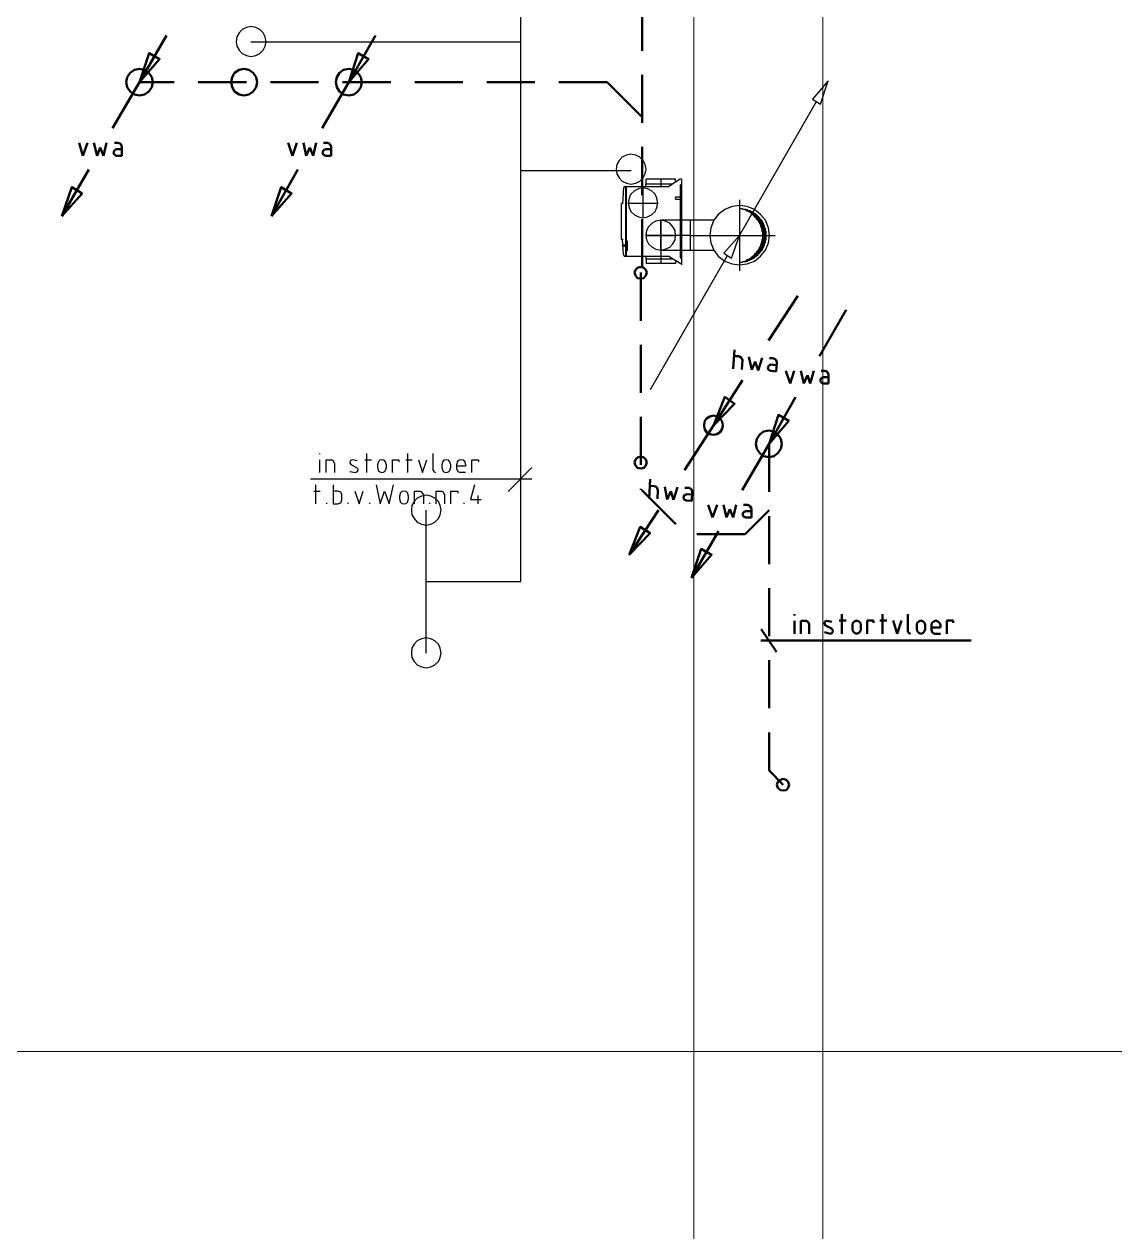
# Model space of a CAD drawing. Header units: metres. Extents: x -4.5 to 35.1, y -3.6 to 25.4.
# Drawn here: x 10.28 to 14.81, y 4.14 to 9.16 of the extents above; entities that cross this region are included whole.
import ezdxf

# ---------------------------------------------------------------- set-up
doc = ezdxf.new("R2010")
doc.units = ezdxf.units.M
doc.linetypes.add('VERDECKT2_S2', pattern=[0.27, 0.2, -0.07])
doc.layers.add('New_A Stramien', color=7, linetype='Continuous', lineweight=13)
doc.layers.add('Standard', color=7, linetype='Continuous', lineweight=25)

msp = doc.modelspace()

# ---------------------------------------------------------------- linework, layer by layer
at = {"layer": 'New_A Stramien', "color": 252, "linetype": 'Continuous', "lineweight": 13}
msp.add_line((13.6, -1.8), (13.6, 23.46), dxfattribs=at)
msp.add_line((13.6, -1.8), (13.6, 23.46), dxfattribs=at)
at = {"layer": 'Standard', "color": 252, "linetype": 'Continuous', "lineweight": 13}
for p, q in [((13.0633, -3.2638), (13.0633, 25.0491)), ((13.0633, -3.2638), (13.0633, 25.0491)), ((-4.1221, 4.8908), (26.8317, 4.8908)), ((-4.1221, 4.8908), (26.8317, 4.8908))]:
    msp.add_line(p, q, dxfattribs=at)
at = {"layer": 'Standard', "color": 202, "linetype": 'Continuous', "lineweight": 25}
for p, q in [((12.3446, 6.8467), (12.3446, 11.112)), ((11.2031, 9.1509), (11.1848, 9.1428)), ((11.2031, 9.1509), (11.1848, 9.1428)), ((11.2215, 9.155), (11.2031, 9.1509)), ((11.2215, 9.155), (11.2031, 9.1509)), ((11.2419, 9.1509), (11.2215, 9.155)), ((11.2419, 9.1509), (11.2215, 9.155)), ((11.2582, 9.1428), (11.2419, 9.1509)), ((11.2582, 9.1428), (11.2419, 9.1509)), ((11.1623, 9.1122), (11.1603, 9.0918)), ((11.1623, 9.1122), (11.1603, 9.0918)), ((11.1725, 9.1285), (11.1623, 9.1122)), ((11.1725, 9.1285), (11.1623, 9.1122)), ((11.1848, 9.1428), (11.1725, 9.1285)), ((11.1848, 9.1428), (11.1725, 9.1285)), ((11.2725, 9.1285), (11.2582, 9.1428)), ((11.2725, 9.1285), (11.2582, 9.1428)), ((11.2807, 9.1122), (11.2725, 9.1285)), ((11.2807, 9.1122), (11.2725, 9.1285)), ((11.2848, 9.0918), (11.2807, 9.1122)), ((11.2848, 9.0918), (11.2807, 9.1122)), ((11.1603, 9.0918), (11.1623, 9.0734)), ((11.1603, 9.0918), (11.1623, 9.0734)), ((11.1623, 9.0734), (11.1725, 9.0571)), ((11.1623, 9.0734), (11.1725, 9.0571)), ((11.1725, 9.0571), (11.1848, 9.0428)), ((11.1725, 9.0571), (11.1848, 9.0428)), ((11.2215, 9.0918), (12.3446, 9.0918)), ((11.2582, 9.0428), (11.2725, 9.0571)), ((11.2582, 9.0428), (11.2725, 9.0571)), ((11.2725, 9.0571), (11.2807, 9.0734)), ((11.2725, 9.0571), (11.2807, 9.0734)), ((11.2807, 9.0734), (11.2848, 9.0918)), ((11.2807, 9.0734), (11.2848, 9.0918)), ((11.1848, 9.0428), (11.2031, 9.0346)), ((11.1848, 9.0428), (11.2031, 9.0346)), ((11.2031, 9.0346), (11.2215, 9.0305)), ((11.2031, 9.0346), (11.2215, 9.0305)), ((11.2215, 9.0305), (11.2419, 9.0346)), ((11.2215, 9.0305), (11.2419, 9.0346)), ((11.2419, 9.0346), (11.2582, 9.0428)), ((11.2419, 9.0346), (11.2582, 9.0428)), ((13.6225, 8.9285), (13.5572, 8.853)), ((13.5898, 8.8326), (13.6225, 8.9285)), ((13.2531, 8.2857), (13.5735, 8.8428)), ((13.5572, 8.853), (13.5898, 8.8326)), ((12.753, 8.5974), (12.7428, 8.581)), ((12.753, 8.5974), (12.7428, 8.581)), ((12.7653, 8.6117), (12.753, 8.5974)), ((12.7653, 8.6117), (12.753, 8.5974)), ((12.7837, 8.6198), (12.7653, 8.6117)), ((12.7837, 8.6198), (12.7653, 8.6117)), ((12.802, 8.6239), (12.7837, 8.6198)), ((12.802, 8.6239), (12.7837, 8.6198)), ((12.8224, 8.6198), (12.802, 8.6239)), ((12.8224, 8.6198), (12.802, 8.6239)), ((12.8388, 8.6117), (12.8224, 8.6198)), ((12.8388, 8.6117), (12.8224, 8.6198)), ((12.853, 8.5974), (12.8388, 8.6117)), ((12.853, 8.5974), (12.8388, 8.6117)), ((12.8612, 8.581), (12.853, 8.5974)), ((12.8612, 8.581), (12.853, 8.5974)), ((12.8025, 8.5554), (12.3446, 8.5554)), ((12.7428, 8.581), (12.7408, 8.5606)), ((12.7428, 8.581), (12.7408, 8.5606)), ((12.7408, 8.5606), (12.7428, 8.5423)), ((12.7408, 8.5606), (12.7428, 8.5423)), ((12.7428, 8.5423), (12.753, 8.5259)), ((12.7428, 8.5423), (12.753, 8.5259)), ((12.853, 8.5259), (12.8612, 8.5423)), ((12.853, 8.5259), (12.8612, 8.5423)), ((12.8653, 8.5606), (12.8612, 8.581)), ((12.8653, 8.5606), (12.8612, 8.581)), ((12.8612, 8.5423), (12.8653, 8.5606)), ((12.8612, 8.5423), (12.8653, 8.5606)), ((12.753, 8.5259), (12.7653, 8.5117)), ((12.753, 8.5259), (12.7653, 8.5117)), ((12.7653, 8.5117), (12.7837, 8.5035)), ((12.7653, 8.5117), (12.7837, 8.5035)), ((12.7837, 8.5035), (12.802, 8.4994)), ((12.7837, 8.5035), (12.802, 8.4994)), ((12.802, 8.4994), (12.8224, 8.5035)), ((12.802, 8.4994), (12.8224, 8.5035)), ((12.8224, 8.5035), (12.8388, 8.5117)), ((12.8224, 8.5035), (12.8388, 8.5117)), ((12.8388, 8.5117), (12.853, 8.5259)), ((12.8388, 8.5117), (12.853, 8.5259)), ((12.9755, 8.5), (12.8633, 8.5)), ((12.8633, 8.4898), (12.8633, 8.5)), ((12.9877, 8.5204), (12.8653, 8.5204)), ((12.8653, 8.5), (12.8653, 8.5204)), ((12.9265, 8.5204), (12.9265, 8.4898)), ((13.0061, 8.5204), (12.9592, 8.4898)), ((12.9877, 8.5081), (12.9877, 8.5204)), ((13.0082, 8.5204), (13.0061, 8.5204)), ((13.0122, 8.5204), (13.0082, 8.5204)), ((13.0102, 8.4979), (13.0082, 8.4959)), ((13.0082, 8.1939), (13.0082, 8.4959)), ((13.0122, 8.4979), (13.0102, 8.4979)), ((13.0122, 8.5204), (13.0122, 8.1694)), ((12.7714, 8.4836), (12.7673, 8.4183)), ((12.7735, 8.4877), (12.7714, 8.4836)), ((12.7796, 8.4898), (12.7735, 8.4877)), ((12.7796, 8.4898), (12.7775, 8.4898)), ((12.7796, 8.4898), (12.7796, 8.1979)), ((12.7796, 8.4877), (12.7816, 8.4877)), ((12.7816, 8.4898), (12.7816, 8.2632)), ((12.7837, 8.4898), (12.7816, 8.4898)), ((12.7837, 8.4898), (12.9592, 8.4898)), ((12.7939, 8.4408), (12.7898, 8.4204)), ((12.802, 8.4571), (12.7939, 8.4408)), ((12.8163, 8.4714), (12.802, 8.4571)), ((12.8327, 8.4796), (12.8163, 8.4714)), ((12.851, 8.4836), (12.8327, 8.4796)), ((12.851, 8.4898), (12.851, 8.3592)), ((12.8714, 8.4796), (12.851, 8.4836)), ((12.8877, 8.4714), (12.8714, 8.4796)), ((12.902, 8.4571), (12.8877, 8.4714)), ((12.9102, 8.4408), (12.902, 8.4571)), ((12.9143, 8.4204), (12.9102, 8.4408)), ((12.9898, 8.4469), (12.9877, 8.4449)), ((12.9877, 8.4449), (12.9877, 8.4428)), ((12.9877, 8.4388), (12.9877, 8.4428)), ((12.9898, 8.4469), (13.0082, 8.4469)), ((13.0122, 8.4775), (13.0122, 8.353)), ((12.7633, 8.2694), (12.7633, 8.4183)), ((12.7694, 8.4183), (12.7633, 8.4183)), ((12.7816, 8.4204), (12.7816, 8.4224)), ((12.7898, 8.4204), (12.7939, 8.402)), ((12.7898, 8.4204), (12.9143, 8.4204)), ((12.7939, 8.402), (12.802, 8.3857)), ((12.902, 8.3857), (12.9102, 8.402)), ((12.9102, 8.402), (12.9143, 8.4204)), ((12.9877, 8.4388), (12.9877, 8.4367)), ((12.9877, 8.4367), (12.9898, 8.4367)), ((12.9898, 8.4367), (13.0082, 8.4367)), ((13.1918, 8.3938), (13.1653, 8.3734)), ((13.2225, 8.4061), (13.1918, 8.3938)), ((13.2531, 8.4102), (13.2225, 8.4061)), ((13.2531, 8.4347), (13.2531, 8.1387)), ((13.2857, 8.4061), (13.2531, 8.4102)), ((13.2571, 8.3979), (13.2653, 8.3979)), ((13.2653, 8.3959), (13.2796, 8.3959)), ((13.2735, 8.3938), (13.2878, 8.3938)), ((13.3163, 8.3938), (13.2857, 8.4061)), ((13.3408, 8.3734), (13.3163, 8.3938)), ((12.802, 8.3857), (12.8163, 8.3714)), ((12.8163, 8.3714), (12.8327, 8.3632)), ((12.8327, 8.3632), (12.851, 8.3592)), ((12.851, 8.3592), (12.8714, 8.3632)), ((12.8714, 8.3632), (12.8877, 8.3714)), ((12.8877, 8.3714), (12.902, 8.3857)), ((12.9061, 8.3449), (12.8898, 8.3367)), ((12.9061, 8.3449), (12.8898, 8.3367)), ((12.9265, 8.349), (12.9061, 8.3449)), ((12.9265, 8.349), (12.9061, 8.3449)), ((12.9449, 8.3449), (12.9265, 8.349)), ((12.9265, 8.349), (12.9265, 8.1694)), ((12.9265, 8.2244), (12.9265, 8.349)), ((13.049, 8.349), (12.9265, 8.349)), ((12.9633, 8.3367), (12.9449, 8.3449)), ((13.049, 8.2244), (13.049, 8.349)), ((13.1469, 8.349), (13.049, 8.349)), ((13.1469, 8.349), (13.1347, 8.3183)), ((13.1653, 8.3734), (13.1469, 8.349)), ((13.2796, 8.3898), (13.2959, 8.3898)), ((13.2837, 8.3877), (13.3, 8.3877)), ((13.2898, 8.3857), (13.3061, 8.3857)), ((13.2939, 8.3836), (13.3102, 8.3836)), ((13.298, 8.3816), (13.3143, 8.3816)), ((13.3, 8.3775), (13.3184, 8.3775)), ((13.3041, 8.3755), (13.3224, 8.3755)), ((13.3061, 8.3734), (13.3245, 8.3734)), ((13.3102, 8.3714), (13.3265, 8.3714)), ((13.3122, 8.3673), (13.3306, 8.3673)), ((13.3143, 8.3653), (13.3327, 8.3653)), ((13.3163, 8.3632), (13.3347, 8.3632)), ((13.3184, 8.3612), (13.3367, 8.3612)), ((13.3204, 8.3592), (13.3388, 8.3592)), ((13.3224, 8.3551), (13.3408, 8.3551)), ((13.3245, 8.353), (13.3429, 8.353)), ((13.3265, 8.351), (13.3449, 8.351)), ((13.3286, 8.349), (13.347, 8.349)), ((13.3306, 8.3469), (13.349, 8.3469)), ((13.3327, 8.3428), (13.351, 8.3428)), ((13.3327, 8.3408), (13.351, 8.3408)), ((13.3612, 8.349), (13.3408, 8.3734)), ((13.3735, 8.3183), (13.3612, 8.349)), ((12.8673, 8.3061), (12.8633, 8.2857)), ((12.8673, 8.3061), (12.8633, 8.2857)), ((12.8755, 8.3224), (12.8673, 8.3061)), ((12.8755, 8.3224), (12.8673, 8.3061)), ((12.8898, 8.3367), (12.8755, 8.3224)), ((12.8898, 8.3367), (12.8755, 8.3224)), ((12.9755, 8.3224), (12.9633, 8.3367)), ((12.9857, 8.3061), (12.9755, 8.3224)), ((12.9877, 8.2857), (12.9857, 8.3061)), ((13.0122, 8.2898), (13.0122, 8.1632)), ((13.1347, 8.3183), (13.1306, 8.2857)), ((13.3347, 8.3388), (13.3531, 8.3388)), ((13.3347, 8.3367), (13.3551, 8.3367)), ((13.3367, 8.3347), (13.3551, 8.3347)), ((13.3388, 8.3306), (13.3572, 8.3306)), ((13.3388, 8.3285), (13.3572, 8.3285)), ((13.3408, 8.3265), (13.3592, 8.3265)), ((13.3408, 8.3244), (13.3592, 8.3244)), ((13.3408, 8.3204), (13.3592, 8.3204)), ((13.3429, 8.3183), (13.3612, 8.3183)), ((13.3429, 8.3163), (13.3612, 8.3163)), ((13.3429, 8.3142), (13.3633, 8.3142)), ((13.3449, 8.3122), (13.3633, 8.3122)), ((13.3449, 8.3081), (13.3633, 8.3081)), ((13.3449, 8.3061), (13.3633, 8.3061)), ((13.3449, 8.304), (13.3653, 8.304)), ((13.347, 8.302), (13.3653, 8.302)), ((13.347, 8.3), (13.3653, 8.3)), ((13.347, 8.2959), (13.3653, 8.2959)), ((13.347, 8.2938), (13.3653, 8.2938)), ((13.347, 8.2918), (13.3653, 8.2918)), ((13.347, 8.2898), (13.3653, 8.2898)), ((13.3776, 8.2857), (13.3735, 8.3183)), ((12.7694, 8.2694), (12.7633, 8.2694)), ((12.7714, 8.2061), (12.7673, 8.2694)), ((12.7775, 8.2449), (12.7694, 8.2449)), ((12.7775, 8.2408), (12.7694, 8.2408)), ((12.7735, 8.2449), (12.7735, 8.2408)), ((12.7775, 8.2449), (12.7775, 8.2408)), ((12.7837, 8.2632), (12.7816, 8.2632)), ((12.7816, 8.2632), (12.7816, 8.2612)), ((12.7816, 8.2612), (12.7816, 8.2244)), ((12.7857, 8.2632), (12.7837, 8.2632)), ((12.7857, 8.2632), (12.7857, 8.2224)), ((12.8633, 8.2857), (12.8673, 8.2673)), ((12.8633, 8.2857), (12.9877, 8.2857)), ((13.049, 8.2857), (12.8633, 8.2857)), ((12.8633, 8.2857), (12.8673, 8.2673)), ((12.8673, 8.2673), (12.8755, 8.251)), ((12.8673, 8.2673), (12.8755, 8.251)), ((12.8755, 8.251), (12.8898, 8.2367)), ((12.8755, 8.251), (12.8898, 8.2367)), ((12.9633, 8.2367), (12.9755, 8.251)), ((12.9755, 8.251), (12.9857, 8.2673)), ((12.9857, 8.2673), (12.9877, 8.2857)), ((13.049, 8.2857), (13.1469, 8.2857)), ((13.1061, 8.2857), (13.402, 8.2857)), ((13.1306, 8.2857), (13.1347, 8.2551)), ((13.1347, 8.2551), (13.1469, 8.2244)), ((13.2531, 8.2857), (13.1878, 8.2122)), ((13.2204, 8.1918), (13.2531, 8.2857)), ((13.3388, 8.2449), (13.3572, 8.2449)), ((13.3388, 8.2428), (13.3572, 8.2428)), ((13.3408, 8.253), (13.3592, 8.253)), ((13.3408, 8.2489), (13.3592, 8.2489)), ((13.3408, 8.2469), (13.3592, 8.2469)), ((13.3429, 8.2592), (13.3633, 8.2592)), ((13.3429, 8.2571), (13.3612, 8.2571)), ((13.3429, 8.2551), (13.3612, 8.2551)), ((13.3449, 8.2694), (13.3653, 8.2694)), ((13.3449, 8.2673), (13.3633, 8.2673)), ((13.3449, 8.2653), (13.3633, 8.2653)), ((13.3449, 8.2612), (13.3633, 8.2612)), ((13.347, 8.2857), (13.3653, 8.2857)), ((13.347, 8.2836), (13.3653, 8.2836)), ((13.347, 8.2816), (13.3653, 8.2816)), ((13.347, 8.2796), (13.3653, 8.2796)), ((13.347, 8.2775), (13.3653, 8.2775)), ((13.347, 8.2735), (13.3653, 8.2735)), ((13.347, 8.2714), (13.3653, 8.2714)), ((13.3612, 8.2244), (13.3735, 8.2551)), ((13.3735, 8.2551), (13.3776, 8.2857)), ((12.7714, 8.2061), (12.7735, 8.2)), ((12.7735, 8.2), (12.7796, 8.1979)), ((12.7796, 8.2), (12.7816, 8.2)), ((12.7796, 8.1979), (12.7796, 8.2)), ((12.7816, 8.2244), (12.7837, 8.2224)), ((12.7816, 8.2224), (12.7816, 8.2)), ((12.7816, 8.2), (12.7837, 8.1979)), ((12.7857, 8.2224), (12.7837, 8.2224)), ((12.9592, 8.1979), (12.7837, 8.1979)), ((12.8633, 8.1979), (12.8633, 8.1877)), ((12.8837, 7.6448), (13.2041, 8.202)), ((12.8898, 8.2367), (12.9061, 8.2285)), ((12.8898, 8.2367), (12.9061, 8.2285)), ((12.9061, 8.2285), (12.9265, 8.2244)), ((12.9061, 8.2285), (12.9265, 8.2244)), ((12.9265, 8.2244), (12.9449, 8.2285)), ((12.9265, 8.2244), (13.049, 8.2244)), ((12.9449, 8.2285), (12.9633, 8.2367)), ((13.0061, 8.1694), (12.9592, 8.1979)), ((13.0082, 8.1939), (13.0082, 8.1918)), ((13.0082, 8.1918), (13.0102, 8.1918)), ((13.0122, 8.1918), (13.0102, 8.1918)), ((13.049, 8.2244), (13.1469, 8.2244)), ((13.1469, 8.2244), (13.1653, 8.2)), ((13.1653, 8.2), (13.1918, 8.1796)), ((13.1878, 8.2122), (13.2204, 8.1918)), ((13.2939, 8.1898), (13.3102, 8.1898)), ((13.298, 8.1918), (13.3143, 8.1918)), ((13.3, 8.1959), (13.3184, 8.1959)), ((13.3041, 8.1979), (13.3224, 8.1979)), ((13.3061, 8.2), (13.3245, 8.2)), ((13.3102, 8.202), (13.3265, 8.202)), ((13.3122, 8.204), (13.3306, 8.204)), ((13.3143, 8.2081), (13.3327, 8.2081)), ((13.3163, 8.2102), (13.3347, 8.2102)), ((13.3163, 8.1796), (13.3408, 8.2)), ((13.3184, 8.2122), (13.3367, 8.2122)), ((13.3204, 8.2142), (13.3388, 8.2142)), ((13.3224, 8.2183), (13.3408, 8.2183)), ((13.3245, 8.2204), (13.3429, 8.2204)), ((13.3265, 8.2224), (13.3449, 8.2224)), ((13.3286, 8.2244), (13.347, 8.2244)), ((13.3306, 8.2265), (13.349, 8.2265)), ((13.3327, 8.2326), (13.351, 8.2326)), ((13.3327, 8.2306), (13.351, 8.2306)), ((13.3347, 8.2367), (13.3551, 8.2367)), ((13.3347, 8.2347), (13.3531, 8.2347)), ((13.3367, 8.2387), (13.3551, 8.2387)), ((13.3408, 8.2), (13.3612, 8.2244)), ((12.9755, 8.1877), (12.8633, 8.1877)), ((12.8653, 8.1877), (12.8653, 8.1694)), ((12.9877, 8.1694), (12.8653, 8.1694)), ((12.9877, 8.1816), (12.9877, 8.1694)), ((13.0061, 8.1694), (13.0082, 8.1694)), ((13.0082, 8.1694), (13.0061, 8.1694)), ((13.0122, 8.1694), (13.0082, 8.1694)), ((13.1918, 8.1796), (13.2225, 8.1673)), ((13.2225, 8.1673), (13.2531, 8.1632)), ((13.2531, 8.1632), (13.2857, 8.1673)), ((13.2571, 8.1755), (13.2653, 8.1755)), ((13.2653, 8.1775), (13.2796, 8.1775)), ((13.2735, 8.1796), (13.2878, 8.1796)), ((13.2796, 8.1837), (13.2959, 8.1837)), ((13.2837, 8.1857), (13.3, 8.1857)), ((13.2857, 8.1673), (13.3163, 8.1796)), ((13.2898, 8.1877), (13.3061, 8.1877)), ((11.5081, 7.3755), (11.5081, 7.3795)), ((11.5081, 7.2999), (11.5081, 7.353)), ((11.5346, 7.2999), (11.5346, 7.353)), ((11.5346, 7.353), (11.555, 7.353)), ((11.5652, 7.3489), (11.555, 7.353)), ((11.5693, 7.3367), (11.5652, 7.3489)), ((11.5693, 7.3367), (11.5693, 7.2999)), ((11.6346, 7.3489), (11.6326, 7.3407)), ((11.6326, 7.3407), (11.6367, 7.3326)), ((11.6428, 7.353), (11.6346, 7.3489)), ((11.6632, 7.3489), (11.6428, 7.353)), ((11.6959, 7.353), (11.7224, 7.353)), ((11.704, 7.2999), (11.704, 7.3795)), ((11.751, 7.3448), (11.7489, 7.3346)), ((11.7571, 7.351), (11.751, 7.3448)), ((11.7673, 7.353), (11.7571, 7.351)), ((11.7755, 7.351), (11.7673, 7.353)), ((11.7816, 7.3448), (11.7755, 7.351)), ((11.7836, 7.3346), (11.7816, 7.3448)), ((11.8102, 7.2999), (11.8102, 7.353)), ((11.8102, 7.353), (11.8367, 7.353)), ((11.8367, 7.353), (11.8367, 7.3448)), ((11.8653, 7.353), (11.8918, 7.353)), ((11.8734, 7.2999), (11.8734, 7.3795)), ((11.9183, 7.353), (11.9347, 7.2999)), ((11.9347, 7.2999), (11.953, 7.353)), ((11.9796, 7.3081), (11.9796, 7.3795)), ((12.0183, 7.3448), (12.0163, 7.3346)), ((12.0244, 7.351), (12.0183, 7.3448)), ((12.0326, 7.353), (12.0244, 7.351)), ((12.0428, 7.351), (12.0326, 7.353)), ((12.049, 7.3448), (12.0428, 7.351)), ((12.051, 7.3346), (12.049, 7.3448)), ((12.0796, 7.3448), (12.0775, 7.3346)), ((12.0877, 7.351), (12.0796, 7.3448)), ((12.0959, 7.353), (12.0877, 7.351)), ((12.104, 7.351), (12.0959, 7.353)), ((12.1122, 7.3448), (12.104, 7.351)), ((12.1143, 7.3346), (12.1122, 7.3448)), ((12.1408, 7.2999), (12.1408, 7.353)), ((12.1408, 7.353), (12.1673, 7.353)), ((12.1673, 7.353), (12.1673, 7.3448)), ((11.6326, 7.304), (11.6571, 7.2999)), ((11.6367, 7.3326), (11.6612, 7.3204)), ((11.6571, 7.2999), (11.6653, 7.304)), ((11.6673, 7.3142), (11.6612, 7.3204)), ((11.6653, 7.304), (11.6673, 7.3142)), ((11.7489, 7.3183), (11.7489, 7.3346)), ((11.7489, 7.3183), (11.751, 7.3081)), ((11.751, 7.3081), (11.7571, 7.302)), ((11.7571, 7.302), (11.7673, 7.2999)), ((11.7673, 7.2999), (11.7755, 7.302)), ((11.7755, 7.302), (11.7816, 7.3081)), ((11.7816, 7.3081), (11.7836, 7.3183)), ((11.7836, 7.3346), (11.7836, 7.3183)), ((11.9796, 7.3081), (11.9836, 7.302)), ((11.9836, 7.302), (11.9898, 7.2999)), ((12.0163, 7.3183), (12.0163, 7.3346)), ((12.0163, 7.3183), (12.0183, 7.3081)), ((12.0183, 7.3081), (12.0244, 7.302)), ((12.0244, 7.302), (12.0326, 7.2999)), ((12.0326, 7.2999), (12.0428, 7.302)), ((12.0428, 7.302), (12.049, 7.3081)), ((12.049, 7.3081), (12.051, 7.3183)), ((12.051, 7.3346), (12.051, 7.3183)), ((12.0775, 7.3142), (12.0775, 7.3346)), ((12.1143, 7.3265), (12.0775, 7.3265)), ((12.0775, 7.3142), (12.0816, 7.304)), ((12.0816, 7.304), (12.0918, 7.2999)), ((12.1143, 7.2999), (12.0918, 7.2999)), ((12.1143, 7.3346), (12.1143, 7.3265)), ((12.3898, 7.3204), (12.2918, 7.2203)), ((12.3898, 7.2714), (11.4693, 7.2714)), ((11.4918, 7.1693), (11.4918, 7.2489)), ((11.5632, 7.2489), (11.5632, 7.1693)), ((11.7428, 7.2489), (11.7591, 7.1693)), ((11.7959, 7.1693), (11.8142, 7.2489)), ((12.151, 7.2489), (12.1347, 7.1877)), ((11.4836, 7.2224), (11.5102, 7.2224)), ((11.5836, 7.2224), (11.5632, 7.2224)), ((11.5959, 7.2183), (11.5836, 7.2224)), ((11.6, 7.2081), (11.5959, 7.2183)), ((11.5959, 7.1734), (11.6, 7.1856)), ((11.6, 7.1856), (11.6, 7.2081)), ((11.653, 7.2224), (11.6714, 7.1693)), ((11.6714, 7.1693), (11.6877, 7.2224)), ((11.7591, 7.1693), (11.7775, 7.2224)), ((11.7775, 7.2224), (11.7959, 7.1693)), ((11.8428, 7.2142), (11.8408, 7.204)), ((11.8408, 7.1877), (11.8408, 7.204)), ((11.8408, 7.1877), (11.8428, 7.1775)), ((11.8489, 7.2203), (11.8428, 7.2142)), ((11.8571, 7.2224), (11.8489, 7.2203)), ((11.8673, 7.2203), (11.8571, 7.2224)), ((11.8734, 7.2142), (11.8673, 7.2203)), ((11.8755, 7.204), (11.8734, 7.2142)), ((11.8734, 7.1775), (11.8755, 7.1877)), ((11.8755, 7.204), (11.8755, 7.1877)), ((11.9133, 7.1936), (11.901, 7.1794)), ((11.9133, 7.1936), (11.901, 7.1794)), ((11.902, 7.1693), (11.902, 7.2224)), ((11.902, 7.2224), (11.9224, 7.2224)), ((11.9316, 7.2018), (11.9133, 7.1936)), ((11.9316, 7.2018), (11.9133, 7.1936)), ((11.9326, 7.2183), (11.9224, 7.2224)), ((11.95, 7.2059), (11.9316, 7.2018)), ((11.95, 7.2059), (11.9316, 7.2018)), ((11.9387, 7.2081), (11.9326, 7.2183)), ((11.9387, 7.2081), (11.9387, 7.1693)), ((11.9704, 7.2018), (11.95, 7.2059)), ((11.9704, 7.2018), (11.95, 7.2059)), ((11.9868, 7.1936), (11.9704, 7.2018)), ((11.9868, 7.1936), (11.9704, 7.2018)), ((12.001, 7.1794), (11.9868, 7.1936)), ((12.001, 7.1794), (11.9868, 7.1936)), ((11.9918, 7.1693), (11.9918, 7.2224)), ((11.9918, 7.2224), (12.0122, 7.2224)), ((12.0224, 7.2183), (12.0122, 7.2224)), ((12.0265, 7.2081), (12.0224, 7.2183)), ((12.0265, 7.2081), (12.0265, 7.1693)), ((12.053, 7.1693), (12.053, 7.2224)), ((12.053, 7.2224), (12.0816, 7.2224)), ((12.0816, 7.2224), (12.0816, 7.2142)), ((12.1347, 7.1877), (12.1796, 7.1877)), ((12.1653, 7.204), (12.1653, 7.1693)), ((11.5367, 7.1693), (11.5367, 7.1734)), ((11.5632, 7.1693), (11.5836, 7.1693)), ((11.5836, 7.1693), (11.5959, 7.1734)), ((11.6265, 7.1693), (11.6265, 7.1734)), ((11.7163, 7.1693), (11.7163, 7.1734)), ((11.8428, 7.1775), (11.8489, 7.1714)), ((11.8489, 7.1714), (11.8571, 7.1693)), ((11.8571, 7.1693), (11.8673, 7.1714)), ((11.8673, 7.1714), (11.8734, 7.1775)), ((11.8908, 7.163), (11.8888, 7.1426)), ((11.8908, 7.163), (11.8888, 7.1426)), ((11.8888, 7.1426), (11.8908, 7.1242)), ((11.8888, 7.1426), (11.8908, 7.1242)), ((11.901, 7.1794), (11.8908, 7.163)), ((11.901, 7.1794), (11.8908, 7.163)), ((11.95, 6.5487), (11.95, 7.1426)), ((11.9653, 7.1693), (11.9653, 7.1734)), ((12.0092, 7.163), (12.001, 7.1794)), ((12.0092, 7.163), (12.001, 7.1794)), ((12.0133, 7.1426), (12.0092, 7.163)), ((12.0133, 7.1426), (12.0092, 7.163)), ((12.0092, 7.1242), (12.0133, 7.1426)), ((12.0092, 7.1242), (12.0133, 7.1426)), ((12.1081, 7.1693), (12.1081, 7.1734)), ((11.8908, 7.1242), (11.901, 7.1079)), ((11.8908, 7.1242), (11.901, 7.1079)), ((11.901, 7.1079), (11.9133, 7.0936)), ((11.901, 7.1079), (11.9133, 7.0936)), ((11.9133, 7.0936), (11.9316, 7.0855)), ((11.9133, 7.0936), (11.9316, 7.0855)), ((11.9316, 7.0855), (11.95, 7.0814)), ((11.9316, 7.0855), (11.95, 7.0814)), ((11.95, 7.0814), (11.9704, 7.0855)), ((11.95, 7.0814), (11.9704, 7.0855)), ((11.9704, 7.0855), (11.9868, 7.0936)), ((11.9704, 7.0855), (11.9868, 7.0936)), ((11.9868, 7.0936), (12.001, 7.1079)), ((11.9868, 7.0936), (12.001, 7.1079)), ((12.001, 7.1079), (12.0092, 7.1242)), ((12.001, 7.1079), (12.0092, 7.1242)), ((11.95, 6.8467), (12.3446, 6.8467)), ((11.901, 6.5855), (11.8908, 6.5691)), ((11.901, 6.5855), (11.8908, 6.5691)), ((11.9133, 6.5997), (11.901, 6.5855)), ((11.9133, 6.5997), (11.901, 6.5855)), ((11.9316, 6.6079), (11.9133, 6.5997)), ((11.9316, 6.6079), (11.9133, 6.5997)), ((11.95, 6.612), (11.9316, 6.6079)), ((11.95, 6.612), (11.9316, 6.6079)), ((11.9704, 6.6079), (11.95, 6.612)), ((11.9704, 6.6079), (11.95, 6.612)), ((11.9868, 6.5997), (11.9704, 6.6079)), ((11.9868, 6.5997), (11.9704, 6.6079)), ((12.001, 6.5855), (11.9868, 6.5997)), ((12.001, 6.5855), (11.9868, 6.5997)), ((12.0092, 6.5691), (12.001, 6.5855)), ((12.0092, 6.5691), (12.001, 6.5855)), ((11.8908, 6.5691), (11.8888, 6.5487)), ((11.8908, 6.5691), (11.8888, 6.5487)), ((11.8888, 6.5487), (11.8908, 6.5303)), ((11.8888, 6.5487), (11.8908, 6.5303)), ((12.0133, 6.5487), (12.0092, 6.5691)), ((12.0133, 6.5487), (12.0092, 6.5691)), ((12.0092, 6.5303), (12.0133, 6.5487)), ((12.0092, 6.5303), (12.0133, 6.5487)), ((11.8908, 6.5303), (11.901, 6.514)), ((11.8908, 6.5303), (11.901, 6.514)), ((11.901, 6.514), (11.9133, 6.4997)), ((11.901, 6.514), (11.9133, 6.4997)), ((11.9133, 6.4997), (11.9316, 6.4916)), ((11.9133, 6.4997), (11.9316, 6.4916)), ((11.9316, 6.4916), (11.95, 6.4875)), ((11.9316, 6.4916), (11.95, 6.4875)), ((11.95, 6.4875), (11.9704, 6.4916)), ((11.95, 6.4875), (11.9704, 6.4916)), ((11.9704, 6.4916), (11.9868, 6.4997)), ((11.9704, 6.4916), (11.9868, 6.4997)), ((11.9868, 6.4997), (12.001, 6.514)), ((11.9868, 6.4997), (12.001, 6.514)), ((12.001, 6.514), (12.0092, 6.5303)), ((12.001, 6.514), (12.0092, 6.5303))]:
    msp.add_line(p, q, dxfattribs=at)
at = {"layer": 'Standard', "color": 32, "linetype": 'VERDECKT2_S2', "lineweight": 50}
for p, q in [((12.849, 8.1541), (12.849, 9.8102)), ((12.7027, 8.9239), (10.7579, 8.9239)), ((12.7027, 8.9239), (12.849, 8.7776)), ((12.8435, 8.1314), (12.8435, 7.2273)), ((13.3763, 7.4188), (13.3763, 6.0602)), ((12.8473, 7.2257), (13.0302, 7.0428)), ((13.2763, 7.0428), (13.3763, 7.1428)), ((13.2763, 7.0428), (13.0302, 7.0428))]:
    msp.add_line(p, q, dxfattribs=at)
at = {"layer": 'Standard', "color": 32, "linetype": 'Continuous', "lineweight": 50}
for p, q in [((10.7579, 8.9239), (10.8702, 9.1178)), ((11.6294, 8.9239), (11.7396, 9.1178)), ((10.7069, 8.9443), (10.7028, 8.9239)), ((10.7069, 8.9443), (10.7028, 8.9239)), ((10.7192, 8.9627), (10.7069, 8.9443)), ((10.7192, 8.9627), (10.7069, 8.9443)), ((10.7375, 8.9749), (10.7192, 8.9627)), ((10.7375, 8.9749), (10.7192, 8.9627)), ((10.7579, 8.979), (10.7375, 8.9749)), ((10.7579, 8.979), (10.7375, 8.9749)), ((10.7784, 8.9749), (10.7579, 8.979)), ((10.7784, 8.9749), (10.7579, 8.979)), ((10.7967, 8.9627), (10.7784, 8.9749)), ((10.7967, 8.9627), (10.7784, 8.9749)), ((10.809, 8.9443), (10.7967, 8.9627)), ((10.809, 8.9443), (10.7967, 8.9627)), ((10.8131, 8.9239), (10.809, 8.9443)), ((10.8131, 8.9239), (10.809, 8.9443)), ((11.1437, 8.9443), (11.1396, 8.9239)), ((11.1539, 8.9627), (11.1437, 8.9443)), ((11.1722, 8.9749), (11.1539, 8.9627)), ((11.1926, 8.979), (11.1722, 8.9749)), ((11.2131, 8.9749), (11.1926, 8.979)), ((11.2314, 8.9627), (11.2131, 8.9749)), ((11.2437, 8.9443), (11.2314, 8.9627)), ((11.2478, 8.9239), (11.2437, 8.9443)), ((11.5784, 8.9443), (11.5743, 8.9239)), ((11.5906, 8.9627), (11.5784, 8.9443)), ((11.607, 8.9749), (11.5906, 8.9627)), ((11.6294, 8.979), (11.607, 8.9749)), ((11.6498, 8.9749), (11.6294, 8.979)), ((11.6662, 8.9627), (11.6498, 8.9749)), ((11.6784, 8.9443), (11.6662, 8.9627)), ((11.6825, 8.9239), (11.6784, 8.9443)), ((10.6457, 8.732), (10.7579, 8.9239)), ((10.7028, 8.9239), (10.7069, 8.9035)), ((10.7028, 8.9239), (10.7069, 8.9035)), ((10.7069, 8.9035), (10.7192, 8.8851)), ((10.7069, 8.9035), (10.7192, 8.8851)), ((10.7967, 8.8851), (10.809, 8.9035)), ((10.7967, 8.8851), (10.809, 8.9035)), ((10.809, 8.9035), (10.8131, 8.9239)), ((10.809, 8.9035), (10.8131, 8.9239)), ((11.1396, 8.9239), (11.1437, 8.9035)), ((11.1437, 8.9035), (11.1539, 8.8851)), ((11.2314, 8.8851), (11.2437, 8.9035)), ((11.2437, 8.9035), (11.2478, 8.9239)), ((11.5172, 8.732), (11.6294, 8.9239)), ((11.5743, 8.9239), (11.5784, 8.9035)), ((11.5784, 8.9035), (11.5906, 8.8851)), ((11.6662, 8.8851), (11.6784, 8.9035)), ((11.6784, 8.9035), (11.6825, 8.9239)), ((10.7192, 8.8851), (10.7375, 8.8729)), ((10.7192, 8.8851), (10.7375, 8.8729)), ((10.7375, 8.8729), (10.7579, 8.8688)), ((10.7375, 8.8729), (10.7579, 8.8688)), ((10.7579, 8.8688), (10.7784, 8.8729)), ((10.7579, 8.8688), (10.7784, 8.8729)), ((10.7784, 8.8729), (10.7967, 8.8851)), ((10.7784, 8.8729), (10.7967, 8.8851)), ((11.1539, 8.8851), (11.1722, 8.8729)), ((11.1722, 8.8729), (11.1926, 8.8688)), ((11.1926, 8.8688), (11.2131, 8.8729)), ((11.2131, 8.8729), (11.2314, 8.8851)), ((11.5906, 8.8851), (11.607, 8.8729)), ((11.607, 8.8729), (11.6294, 8.8688)), ((11.6294, 8.8688), (11.6498, 8.8729)), ((11.6498, 8.8729), (11.6662, 8.8851)), ((10.5069, 8.6708), (10.5232, 8.6178)), ((10.5232, 8.6178), (10.5416, 8.6708)), ((10.5681, 8.6708), (10.5824, 8.6178)), ((10.5824, 8.6178), (10.5947, 8.6524)), ((10.5947, 8.6524), (10.609, 8.6178)), ((10.609, 8.6178), (10.6212, 8.6708)), ((10.6539, 8.6708), (10.6681, 8.6708)), ((10.662, 8.6443), (10.6539, 8.6402)), ((10.662, 8.6443), (10.6845, 8.6443)), ((10.6804, 8.6667), (10.6681, 8.6708)), ((10.6845, 8.6545), (10.6804, 8.6667)), ((10.6845, 8.6545), (10.6845, 8.6178)), ((11.3763, 8.6708), (11.3947, 8.6178)), ((11.3947, 8.6178), (11.4131, 8.6708)), ((11.4396, 8.6708), (11.4518, 8.6178)), ((11.4518, 8.6178), (11.4661, 8.6524)), ((11.4661, 8.6524), (11.4804, 8.6178)), ((11.4804, 8.6178), (11.4927, 8.6708)), ((11.5233, 8.6708), (11.5396, 8.6708)), ((11.5335, 8.6443), (11.5233, 8.6402)), ((11.5335, 8.6443), (11.5559, 8.6443)), ((11.5498, 8.6667), (11.5396, 8.6708)), ((11.5559, 8.6545), (11.5498, 8.6667)), ((11.5559, 8.6545), (11.5559, 8.6178)), ((10.6539, 8.6402), (10.6498, 8.63)), ((10.6498, 8.63), (10.6539, 8.6218)), ((10.6539, 8.6218), (10.662, 8.6178)), ((10.6845, 8.6178), (10.662, 8.6178)), ((11.5233, 8.6402), (11.5192, 8.63)), ((11.5192, 8.63), (11.5233, 8.6218)), ((11.5233, 8.6218), (11.5335, 8.6178)), ((11.5559, 8.6178), (11.5335, 8.6178)), ((10.4355, 8.3667), (10.5477, 8.5606)), ((11.307, 8.3667), (11.4172, 8.5606)), ((12.821, 8.1436), (12.817, 8.1314)), ((12.8292, 8.1518), (12.821, 8.1436)), ((12.8435, 8.1559), (12.8292, 8.1518)), ((12.8557, 8.1518), (12.8435, 8.1559)), ((12.8639, 8.1436), (12.8557, 8.1518)), ((12.868, 8.1314), (12.8639, 8.1436)), ((12.817, 8.1314), (12.821, 8.1191)), ((12.821, 8.1191), (12.8292, 8.1089)), ((12.8292, 8.1089), (12.8435, 8.1069)), ((12.8435, 8.1069), (12.8557, 8.1089)), ((12.8557, 8.1089), (12.8639, 8.1191)), ((12.8639, 8.1191), (12.868, 8.1314)), ((13.5865, 7.7842), (13.6967, 7.976)), ((13.4457, 7.7229), (13.464, 7.6699)), ((13.464, 7.6699), (13.4804, 7.7229)), ((13.5089, 7.7229), (13.5212, 7.6699)), ((13.5212, 7.6699), (13.5355, 7.7046)), ((13.5355, 7.7046), (13.5477, 7.6699)), ((13.5477, 7.6699), (13.562, 7.7229)), ((13.5926, 7.6923), (13.5885, 7.6821)), ((13.5926, 7.7229), (13.6089, 7.7229)), ((13.6008, 7.6964), (13.5926, 7.6923)), ((13.6008, 7.6964), (13.6232, 7.6964)), ((13.6191, 7.7188), (13.6089, 7.7229)), ((13.6232, 7.7066), (13.6191, 7.7188)), ((13.6232, 7.7066), (13.6232, 7.6699)), ((13.5885, 7.6821), (13.5926, 7.6739)), ((13.5926, 7.6739), (13.6008, 7.6699)), ((13.6232, 7.6699), (13.6008, 7.6699)), ((13.3763, 7.4188), (13.4865, 7.6127)), ((13.3253, 7.4392), (13.3212, 7.4188)), ((13.3375, 7.4576), (13.3253, 7.4392)), ((13.3538, 7.4698), (13.3375, 7.4576)), ((13.3763, 7.4739), (13.3538, 7.4698)), ((13.3967, 7.4698), (13.3763, 7.4739)), ((13.413, 7.4576), (13.3967, 7.4698)), ((13.4252, 7.4392), (13.413, 7.4576)), ((13.4293, 7.4188), (13.4252, 7.4392)), ((13.264, 7.227), (13.3763, 7.4188)), ((13.3212, 7.4188), (13.3253, 7.3984)), ((13.3253, 7.3984), (13.3375, 7.3801)), ((13.413, 7.3801), (13.4252, 7.3984)), ((13.4252, 7.3984), (13.4293, 7.4188)), ((12.821, 7.3536), (12.817, 7.3414)), ((12.817, 7.3414), (12.821, 7.3291)), ((12.8292, 7.3618), (12.821, 7.3536)), ((12.8435, 7.3659), (12.8292, 7.3618)), ((12.8557, 7.3618), (12.8435, 7.3659)), ((12.8639, 7.3536), (12.8557, 7.3618)), ((12.868, 7.3414), (12.8639, 7.3536)), ((12.8639, 7.3291), (12.868, 7.3414)), ((13.3375, 7.3801), (13.3538, 7.3678)), ((13.3538, 7.3678), (13.3763, 7.3637)), ((13.3763, 7.3637), (13.3967, 7.3678)), ((13.3967, 7.3678), (13.413, 7.3801)), ((12.821, 7.3291), (12.8292, 7.3189)), ((12.8292, 7.3189), (12.8435, 7.3169)), ((12.8435, 7.3169), (12.8557, 7.3189)), ((12.8557, 7.3189), (12.8639, 7.3291)), ((13.1232, 7.1658), (13.1416, 7.1127)), ((13.1416, 7.1127), (13.1599, 7.1658)), ((13.1865, 7.1658), (13.1987, 7.1127)), ((13.1987, 7.1127), (13.213, 7.1474)), ((13.213, 7.1474), (13.2273, 7.1127)), ((13.2273, 7.1127), (13.2395, 7.1658)), ((13.2701, 7.1351), (13.2661, 7.1249)), ((13.2701, 7.1658), (13.2865, 7.1658)), ((13.2804, 7.1392), (13.2701, 7.1351)), ((13.2804, 7.1392), (13.3028, 7.1392)), ((13.2967, 7.1617), (13.2865, 7.1658)), ((13.3028, 7.1494), (13.2967, 7.1617)), ((13.3028, 7.1494), (13.3028, 7.1127)), ((13.2661, 7.1249), (13.2701, 7.1168)), ((13.2701, 7.1168), (13.2804, 7.1127)), ((13.3028, 7.1127), (13.2804, 7.1127)), ((13.0538, 6.8617), (13.1661, 7.0555)), ((13.4824, 6.7045), (13.4824, 6.7106)), ((13.4824, 6.629), (13.4824, 6.6821)), ((13.5089, 6.629), (13.5089, 6.6821)), ((13.5089, 6.6821), (13.5293, 6.6821)), ((13.5395, 6.678), (13.5293, 6.6821)), ((13.6171, 6.6821), (13.6089, 6.68)), ((13.6375, 6.678), (13.6171, 6.6821)), ((13.6681, 6.6841), (13.6967, 6.6841)), ((13.6783, 6.629), (13.6783, 6.7106)), ((13.7396, 6.6841), (13.7314, 6.68)), ((13.7498, 6.68), (13.7396, 6.6841)), ((13.7844, 6.629), (13.7844, 6.6841)), ((13.7844, 6.6841), (13.811, 6.6841)), ((13.811, 6.6841), (13.811, 6.6739)), ((13.8375, 6.6841), (13.8661, 6.6841)), ((13.8477, 6.629), (13.8477, 6.7106)), ((13.8926, 6.6841), (13.9089, 6.629)), ((13.9089, 6.629), (13.9273, 6.6841)), ((13.9538, 6.6392), (13.9538, 6.7106)), ((14.0069, 6.6841), (13.9988, 6.68)), ((14.0171, 6.68), (14.0069, 6.6841)), ((14.0702, 6.6841), (14.062, 6.68)), ((14.0783, 6.68), (14.0702, 6.6841)), ((14.1151, 6.629), (14.1151, 6.6841)), ((14.1151, 6.6841), (14.1416, 6.6841)), ((14.1416, 6.6841), (14.1416, 6.6739)), ((13.3436, 6.6474), (13.4069, 6.5535)), ((13.5436, 6.6678), (13.5395, 6.678)), ((13.5436, 6.6678), (13.5436, 6.629)), ((13.6089, 6.68), (13.6069, 6.6698)), ((13.6069, 6.6698), (13.611, 6.6637)), ((13.6069, 6.6351), (13.6314, 6.629)), ((13.611, 6.6637), (13.6355, 6.6515)), ((13.6314, 6.629), (13.6396, 6.6331)), ((13.6416, 6.6433), (13.6355, 6.6515)), ((13.6396, 6.6331), (13.6416, 6.6433)), ((13.7253, 6.6739), (13.7232, 6.6658)), ((13.7232, 6.6474), (13.7232, 6.6658)), ((13.7232, 6.6474), (13.7253, 6.6392)), ((13.7314, 6.68), (13.7253, 6.6739)), ((13.7253, 6.6392), (13.7314, 6.6331)), ((13.7314, 6.6331), (13.7396, 6.629)), ((13.7396, 6.629), (13.7498, 6.6331)), ((13.7559, 6.6739), (13.7498, 6.68)), ((13.7498, 6.6331), (13.7559, 6.6392)), ((13.7579, 6.6658), (13.7559, 6.6739)), ((13.7559, 6.6392), (13.7579, 6.6474)), ((13.7579, 6.6658), (13.7579, 6.6474)), ((13.9538, 6.6392), (13.9559, 6.6331)), ((13.9559, 6.6331), (13.964, 6.629)), ((13.9926, 6.6739), (13.9906, 6.6658)), ((13.9906, 6.6474), (13.9906, 6.6658)), ((13.9906, 6.6474), (13.9926, 6.6392)), ((13.9988, 6.68), (13.9926, 6.6739)), ((13.9926, 6.6392), (13.9988, 6.6331)), ((13.9988, 6.6331), (14.0069, 6.629)), ((14.0069, 6.629), (14.0171, 6.6331)), ((14.0232, 6.6739), (14.0171, 6.68)), ((14.0171, 6.6331), (14.0232, 6.6392)), ((14.0253, 6.6658), (14.0232, 6.6739)), ((14.0232, 6.6392), (14.0253, 6.6474)), ((14.0253, 6.6658), (14.0253, 6.6474)), ((14.0538, 6.6739), (14.0518, 6.6658)), ((14.0518, 6.6433), (14.0518, 6.6658)), ((14.0886, 6.6556), (14.0518, 6.6556)), ((14.0518, 6.6433), (14.0559, 6.6331)), ((14.062, 6.68), (14.0538, 6.6739)), ((14.0559, 6.6331), (14.0661, 6.629)), ((14.0845, 6.6739), (14.0783, 6.68)), ((14.0886, 6.6658), (14.0845, 6.6739)), ((14.0886, 6.6658), (14.0886, 6.6556)), ((13.3416, 6.6004), (14.2171, 6.6004)), ((14.0886, 6.629), (14.0661, 6.629)), ((13.4355, 6.0009), (13.3763, 6.0602)), ((13.4131, 6.0132), (13.409, 6.0009)), ((13.409, 6.0009), (13.4131, 5.9887)), ((13.4233, 6.0214), (13.4131, 6.0132)), ((13.4131, 5.9887), (13.4233, 5.9785)), ((13.4355, 6.0254), (13.4233, 6.0214)), ((13.4478, 6.0214), (13.4355, 6.0254)), ((13.4559, 6.0132), (13.4478, 6.0214)), ((13.4478, 5.9785), (13.4559, 5.9887)), ((13.46, 6.0009), (13.4559, 6.0132)), ((13.4559, 5.9887), (13.46, 6.0009)), ((13.4233, 5.9785), (13.4355, 5.9765)), ((13.4355, 5.9765), (13.4478, 5.9785))]:
    msp.add_line(p, q, dxfattribs=at)
at = {"layer": 'Standard', "color": 4, "linetype": 'Continuous', "lineweight": 50}
for p, q in [((13.3735, 7.8489), (13.4959, 8.0347)), ((13.2265, 7.7306), (13.2326, 7.8102)), ((13.2306, 7.7836), (13.251, 7.7836)), ((13.2612, 7.7775), (13.251, 7.7836)), ((13.2653, 7.7673), (13.2612, 7.7775)), ((13.2653, 7.7673), (13.2633, 7.7285)), ((13.2919, 7.7816), (13.3041, 7.7265)), ((13.3041, 7.7265), (13.3184, 7.7612)), ((13.3184, 7.7612), (13.3306, 7.7244)), ((13.3306, 7.7244), (13.347, 7.7775)), ((13.3755, 7.7449), (13.3715, 7.7367)), ((13.3837, 7.7489), (13.3755, 7.7449)), ((13.3776, 7.7755), (13.3918, 7.7755)), ((13.3837, 7.7489), (13.4061, 7.7469)), ((13.4041, 7.7693), (13.3918, 7.7755)), ((13.4082, 7.7591), (13.4041, 7.7693)), ((13.4082, 7.7591), (13.4061, 7.7204)), ((13.3715, 7.7367), (13.3735, 7.7265)), ((13.3735, 7.7265), (13.3837, 7.7224)), ((13.4061, 7.7204), (13.3837, 7.7224)), ((13.1449, 7.4959), (13.2653, 7.6836)), ((13.1449, 7.5367), (13.1306, 7.5326)), ((13.1592, 7.5326), (13.1449, 7.5367)), ((13.0245, 7.3102), (13.1449, 7.4959)), ((13.1082, 7.5122), (13.1061, 7.4959)), ((13.1061, 7.4959), (13.1082, 7.4816)), ((13.1163, 7.5244), (13.1082, 7.5122)), ((13.1306, 7.5326), (13.1163, 7.5244)), ((13.1735, 7.5244), (13.1592, 7.5326)), ((13.1816, 7.5122), (13.1735, 7.5244)), ((13.1837, 7.4959), (13.1816, 7.5122)), ((13.1816, 7.4816), (13.1837, 7.4959)), ((13.1082, 7.4816), (13.1163, 7.4673)), ((13.1163, 7.4673), (13.1306, 7.4591)), ((13.1306, 7.4591), (13.1449, 7.4571)), ((13.1449, 7.4571), (13.1592, 7.4591)), ((13.1592, 7.4591), (13.1735, 7.4673)), ((13.1735, 7.4673), (13.1816, 7.4816)), ((12.8775, 7.1918), (12.8816, 7.2714)), ((12.8796, 7.2448), (12.9, 7.2428)), ((12.9102, 7.2387), (12.9, 7.2428)), ((12.9143, 7.2265), (12.9102, 7.2387)), ((12.9429, 7.2408), (12.9531, 7.1877)), ((12.9796, 7.1856), (12.9959, 7.2387)), ((13.0265, 7.2367), (13.0429, 7.2367)), ((13.0531, 7.2306), (13.0429, 7.2367)), ((12.9143, 7.2265), (12.9122, 7.1897)), ((12.9531, 7.1877), (12.9673, 7.2224)), ((12.9673, 7.2224), (12.9796, 7.1856)), ((13.0245, 7.2061), (13.0204, 7.1979)), ((13.0204, 7.1979), (13.0225, 7.1877)), ((13.0225, 7.1877), (13.0327, 7.1836)), ((13.0347, 7.2101), (13.0245, 7.2061)), ((13.0347, 7.2101), (13.0571, 7.2081)), ((13.0571, 7.2203), (13.0531, 7.2306)), ((13.0571, 7.2203), (13.0551, 7.1816)), ((12.7939, 6.9571), (12.9163, 7.1428)), ((13.0551, 7.1816), (13.0327, 7.1836))]:
    msp.add_line(p, q, dxfattribs=at)
at = {"layer": 'Standard', "color": 7, "linetype": 'Continuous', "lineweight": 50}
for points in [[(10.7579, 8.9239), (10.7988, 9.0443), (10.8416, 9.0198), (10.7579, 8.9239)], [(11.6294, 8.9239), (11.6682, 9.0443), (11.711, 9.0198), (11.6294, 8.9239)], [(10.4355, 8.3667), (10.4763, 8.4871), (10.5192, 8.4606), (10.4355, 8.3667)], [(11.307, 8.3667), (11.3478, 8.4871), (11.3906, 8.4606), (11.307, 8.3667)], [(13.1449, 7.4959), (13.1918, 7.6142), (13.2326, 7.5857), (13.1449, 7.4959)], [(13.3763, 7.4188), (13.415, 7.5393), (13.4579, 7.5148), (13.3763, 7.4188)], [(12.7939, 6.9571), (12.8408, 7.0734), (12.8816, 7.0469), (12.7939, 6.9571)], [(13.0538, 6.8617), (13.0946, 6.9821), (13.1375, 6.9576), (13.0538, 6.8617)]]:
    msp.add_lwpolyline(points, close=True, dxfattribs=at)

doc.saveas('drawing.dxf')
